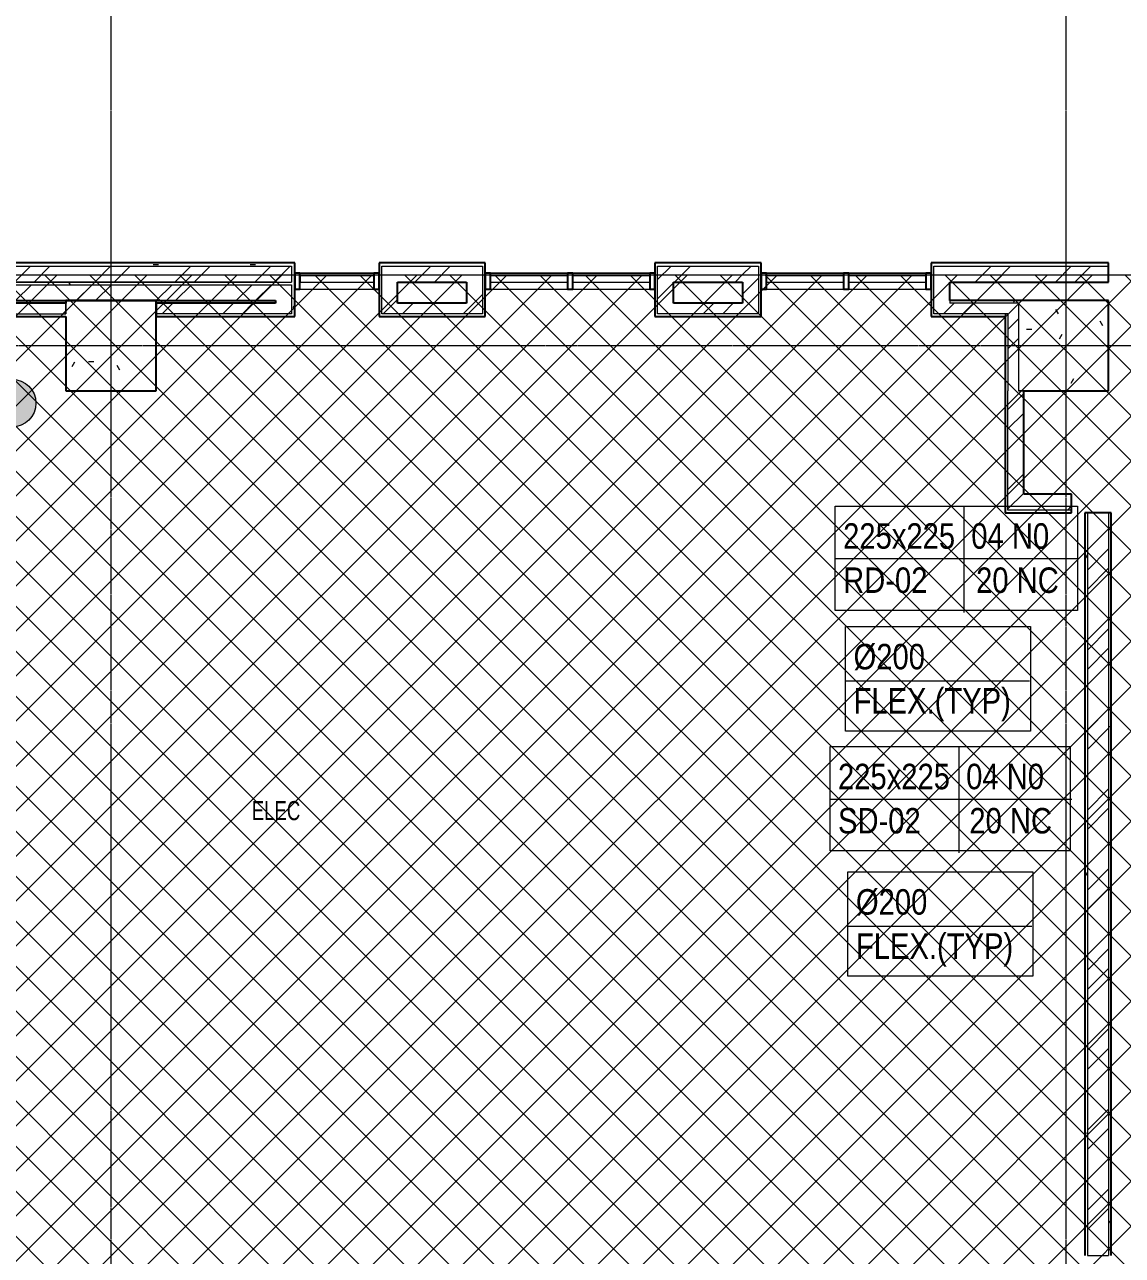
# Model space of a CAD drawing. Header units: inches. Extents: x -83664 to 20107, y -47222 to 19398.
# Drawn here: x -37787 to -27444, y -9340 to 2262 of the extents above; entities that cross this region are included whole.
import ezdxf

# ---------------------------------------------------------------- set-up
doc = ezdxf.new("R2010")
doc.units = ezdxf.units.IN
doc.header["$MEASUREMENT"] = 0
doc.linetypes.add('Grid Line', pattern=[22.225, 12.7, -3.175, 3.175, -3.175])
doc.layers.add('A-DETL', color=7, linetype='Continuous', lineweight=18, true_color=0x00a600)
doc.layers.add('FF ROOM TAG_dwg', color=7, linetype='Continuous', lineweight=9, true_color=0x767676)
for name, color, linetype, lineweight in [('A-DETL-GENF', 7, 'Continuous', 9), ('A-GLAZ-CURT', 7, 'Continuous', 9), ('A-GLAZ-CWMG', 7, 'Continuous', 9), ('A-WALL', 7, 'Continuous', 9), ('A-WALL-PATT', 7, 'Continuous', 25), ('G-ANNO-TEXT', 7, 'Continuous', 9), ('ROOM TAG', 7, 'Continuous', 9), ('S-GRID', 7, 'Continuous', 9)]:
    doc.layers.add(name, color=color, linetype=linetype, lineweight=lineweight)
doc.styles.add('Arial Narrow_20', font='ARIALN.TTF', dxfattribs={"width": 0.85, "height": 4572})
doc.styles.add('Arial Narrow_21', font='ARIALN.TTF', dxfattribs={"height": 240})
pattern_1 = [(0, (0, 0), (1219.2, 304.8), [50.292, -864.108, 50.292, -864.108, -4876.8]), (0, (0, 0), (1219.2, 304.8), [-1828.8, 50.292, -1778.508, 50.292, -864.108, -2133.6]), (0, (0, 0), (1219.2, 304.8), [-4572, 50.292, -559.308, 50.292, -1473.708]), (120, (457.2, 152.4), (-873.56454, 903.4582), [50.292, -864.108, 50.292, -864.108, -4876.8]), (120, (457.2, 152.4), (-873.56454, 903.4582), [-1828.8, 50.292, -1778.508, 50.292, -864.108, -2133.6]), (120, (457.2, 152.4), (-873.56454, 903.4582), [-4572, 50.292, -559.308, 50.292, -1473.708]), (240, (609.6, 762), (-345.63546, -1208.2582), [50.292, -864.108, 50.292, -864.108, -4876.8]), (240, (609.6, 762), (-345.63546, -1208.2582), [-1828.8, 50.292, -1778.508, 50.292, -864.108, -2133.6]), (240, (609.6, 762), (-345.63546, -1208.2582), [-4572, 50.292, -559.308, 50.292, -1473.708])]
pattern_2 = [(45, (0, 0), (-377.1708, 377.1708), []), (45, (0, 571.5), (-377.1708, 377.1708), [])]

# ---------------------------------------------------------------- blocks, each defined once
blk = doc.blocks.new('System Panel - Solid-1052271-FIRST FLOOR AC CONDITIONING LAYOUT - PART A')
at = {"layer": 'A-GLAZ-CURT', "color": 9, "lineweight": 18, "true_color": 0xbbbbbb}
for p, q in [((363, 10), (-363, 10)), ((-363, 10), (-363, -50)), ((363, -50), (363, 10)), ((-363, -50), (363, -50))]:
    blk.add_line(p, q, dxfattribs=at)
at = {"layer": 'A-GLAZ-CURT', "color": 9, "true_color": 0xbbbbbb}
for p, q in [((-363, -50), (-363, 10)), ((363, 10), (-363, 10)), ((363, 10), (363, -50)), ((-363, -50), (363, -50))]:
    blk.add_line(p, q, dxfattribs=at)
blk = doc.blocks.new('Rectangular Mullion - 50 x 150mm-649826-FIRST FLOOR AC CONDITIONING LAYOUT - PART A')
at = {"layer": 'A-GLAZ-CWMG', "color": 9, "true_color": 0xbbbbbb}
for p, q in [((121435, 98291), (121435, 98274)), ((121435, 98274), (121435, 98291)), ((122161, 98291), (121435, 98291)), ((121435, 98291), (122161, 98291)), ((121435, 98274), (121435, 98141)), ((121435, 98141), (121435, 98274)), ((122161, 98291), (122161, 98274)), ((122161, 98274), (122161, 98291)), ((122161, 98274), (122161, 98141)), ((122161, 98141), (122161, 98274)), ((121435, 98141), (122161, 98141)), ((121435, 98141), (122161, 98141))]:
    blk.add_line(p, q, dxfattribs=at)
blk = doc.blocks.new('Rectangular Mullion - 50 x 150mm-V10-FIRST FLOOR AC CONDITIONING LAYOUT - PART A')
at = {"layer": 'A-GLAZ-CWMG', "color": 9, "lineweight": 25, "true_color": 0xbbbbbb}
for p, q in [((-50, 75), (0, 75)), ((-50, 58), (-50, 75)), ((-50, -75), (-50, 58)), ((0, 75), (0, 58)), ((0, 58), (0, -75)), ((0, -75), (-50, -75))]:
    blk.add_line(p, q, dxfattribs=at)
at = {"layer": 'A-GLAZ-CWMG', "color": 9, "true_color": 0xbbbbbb}
for p, q in [((0, 75), (-50, 75)), ((-50, 75), (-50, 58)), ((-50, 58), (-50, -75)), ((0, 58), (0, 75)), ((0, -75), (0, 58)), ((-50, -75), (0, -75))]:
    blk.add_line(p, q, dxfattribs=at)
blk = doc.blocks.new('Rectangular Mullion - 50 x 150mm-V11-FIRST FLOOR AC CONDITIONING LAYOUT - PART A')
at = {"layer": 'A-GLAZ-CWMG', "color": 9, "lineweight": 25, "true_color": 0xbbbbbb}
for p, q in [((0, 75), (-50, 75)), ((-50, 75), (-50, 58)), ((-50, 58), (-50, -75)), ((0, 58), (0, 75)), ((0, -75), (0, 58)), ((-50, -75), (0, -75))]:
    blk.add_line(p, q, dxfattribs=at)
at = {"layer": 'A-GLAZ-CWMG', "color": 9, "true_color": 0xbbbbbb}
for p, q in [((-50, 58), (-50, 75)), ((-50, 75), (0, 75)), ((-50, -75), (-50, 58)), ((0, 75), (0, 58)), ((0, 58), (0, -75)), ((0, -75), (-50, -75))]:
    blk.add_line(p, q, dxfattribs=at)
blk = doc.blocks.new('Rectangular Mullion - 50 x 150mm-V12-FIRST FLOOR AC CONDITIONING LAYOUT - PART A')
at = {"layer": 'A-GLAZ-CWMG', "color": 9, "lineweight": 25, "true_color": 0xbbbbbb}
for p, q in [((-25, 75), (25, 75)), ((-25, 58), (-25, 75)), ((-25, -75), (-25, 58)), ((25, 75), (25, 58)), ((25, 58), (25, -75)), ((25, -75), (-25, -75))]:
    blk.add_line(p, q, dxfattribs=at)
at = {"layer": 'A-GLAZ-CWMG', "color": 9, "true_color": 0xbbbbbb}
for p, q in [((25, 75), (-25, 75)), ((-25, 75), (-25, 58)), ((-25, 58), (-25, -75)), ((25, 58), (25, 75)), ((25, -75), (25, 58)), ((-25, -75), (25, -75))]:
    blk.add_line(p, q, dxfattribs=at)
blk = doc.blocks.new('System Panel - Solid-1052244-FIRST FLOOR AC CONDITIONING LAYOUT - PART A')
at = {"layer": 'A-GLAZ-CURT', "color": 9, "lineweight": 18, "true_color": 0xbbbbbb}
for p, q in [((362, 10), (-362, 10)), ((-362, 10), (-362, -50)), ((362, -50), (362, 10)), ((-362, -50), (362, -50))]:
    blk.add_line(p, q, dxfattribs=at)
at = {"layer": 'A-GLAZ-CURT', "color": 9, "true_color": 0xbbbbbb}
for p, q in [((-362, -50), (-362, 10)), ((362, 10), (-362, 10)), ((362, 10), (362, -50)), ((-362, -50), (362, -50))]:
    blk.add_line(p, q, dxfattribs=at)
blk = doc.blocks.new('Rectangular Mullion - 50 x 150mm-V13-FIRST FLOOR AC CONDITIONING LAYOUT - PART A')
at = {"layer": 'A-GLAZ-CWMG', "color": 9, "true_color": 0xbbbbbb}
for p, q in [((118834, 98291), (118834, 98274)), ((118834, 98274), (118834, 98291)), ((119559, 98291), (118834, 98291)), ((118834, 98291), (119559, 98291)), ((118834, 98274), (118834, 98141)), ((118834, 98141), (118834, 98274)), ((119559, 98291), (119559, 98274)), ((119559, 98274), (119559, 98291)), ((119559, 98274), (119559, 98141)), ((119559, 98141), (119559, 98274)), ((118834, 98141), (119559, 98141)), ((118834, 98141), (119559, 98141))]:
    blk.add_line(p, q, dxfattribs=at)
blk = doc.blocks.new('System Panel - Solid-1052274-FIRST FLOOR AC CONDITIONING LAYOUT - PART A')
at = {"layer": 'A-GLAZ-CURT', "color": 9, "lineweight": 18, "true_color": 0xbbbbbb}
for p, q in [((347.5, 10.5), (-347.5, 10.5)), ((-347.5, 10.5), (-347.5, -49.5)), ((347.5, -49.5), (347.5, 10.5)), ((-347.5, -49.5), (347.5, -49.5))]:
    blk.add_line(p, q, dxfattribs=at)
at = {"layer": 'A-GLAZ-CURT', "color": 9, "true_color": 0xbbbbbb}
for p, q in [((-347.5, -49.5), (-347.5, 10.5)), ((347.5, 10.5), (-347.5, 10.5)), ((347.5, 10.5), (347.5, -49.5)), ((-347.5, -49.5), (347.5, -49.5))]:
    blk.add_line(p, q, dxfattribs=at)
blk = doc.blocks.new('Rectangular Mullion - 50 x 150mm-649811-FIRST FLOOR AC CONDITIONING LAYOUT - PART A')
at = {"layer": 'A-GLAZ-CWMG', "color": 9, "true_color": 0xbbbbbb}
for p, q in [((116264, 98291), (116264, 98274)), ((116264, 98274), (116264, 98291)), ((116959, 98291), (116264, 98291)), ((116264, 98291), (116959, 98291)), ((116264, 98274), (116264, 98141)), ((116264, 98141), (116264, 98274)), ((116959, 98291), (116959, 98274)), ((116959, 98274), (116959, 98291)), ((116959, 98274), (116959, 98141)), ((116959, 98141), (116959, 98274)), ((116264, 98141), (116959, 98141)), ((116264, 98141), (116959, 98141))]:
    blk.add_line(p, q, dxfattribs=at)
blk = doc.blocks.new('SMBZ_Hospital Arch Model_2026_01_29_rvt-1-FIRST FLOOR AC CONDITIONING LAYOUT - PART A')
at = {"layer": 'A-WALL-PATT', "lineweight": 9, "true_color": 0xbbbbbb}
h = blk.add_hatch(dxfattribs=at)
h.set_pattern_fill('FP_13', color=9, style=0, pattern_type=2)
h.set_pattern_definition(pattern_1)
h.paths.add_polyline_path([(109972, 98358), (116184, 98358), (116184, 98388), (105914, 98388), (105914, 98358), (109576, 98358)])
h = blk.add_hatch(dxfattribs=at)
h.set_pattern_fill('FP_13', color=9, style=0, pattern_type=2)
h.set_pattern_definition(pattern_1)
h.paths.add_polyline_path([(116184, 97883), (116214, 97883), (116214, 98388), (116184, 98388), (116184, 97908)])
h = blk.add_hatch(dxfattribs=at)
h.set_pattern_fill('FP_13', color=9, style=0, pattern_type=2)
h.set_pattern_definition(pattern_1)
h.paths.add_polyline_path([(120609, 97883), (120609, 98388), (120584, 98388), (120584, 97883)])
h = blk.add_hatch(dxfattribs=at)
h.set_pattern_fill('FP_13', color=9, style=0, pattern_type=2)
h.set_pattern_definition(pattern_1)
h.paths.add_polyline_path([(122236, 97883), (122236, 98388), (122211, 98388), (122211, 97883)])
h = blk.add_hatch(dxfattribs=at)
h.set_pattern_fill('FP_12', color=9, style=0, pattern_type=2)
h.set_pattern_definition(pattern_2)
h.paths.add_polyline_path([(109576, 98208), (116034, 98208), (116034, 98358), (105884, 98358), (105884, 98208), (109181, 98208)])
h = blk.add_hatch(dxfattribs=at)
h.set_pattern_fill('FP_12', color=9, style=0, pattern_type=2)
h.set_pattern_definition(pattern_2)
h.paths.add_polyline_path([(116034, 97908), (116184, 97908), (116184, 98183), (116034, 98183), (116034, 98008)])
h.paths.add_polyline_path([(116184, 98208), (116184, 98358), (116034, 98358), (116034, 98208)])
h = blk.add_hatch(dxfattribs=at)
h.set_pattern_fill('FP_12', color=9, style=0, pattern_type=2)
h.set_pattern_definition(pattern_2)
h.paths.add_polyline_path([(117034, 97908), (117184, 97908), (117184, 98358), (117034, 98358), (117034, 98274)])
h = blk.add_hatch(dxfattribs=at)
h.set_pattern_fill('FP_12', color=9, style=0, pattern_type=2)
h.set_pattern_definition(pattern_2)
h.paths.add_polyline_path([(117834, 98208), (117834, 98358), (117184, 98358), (117184, 98208)])
h = blk.add_hatch(dxfattribs=at)
h.set_pattern_fill('FP_12', color=9, style=0, pattern_type=2)
h.set_pattern_definition(pattern_2)
h.paths.add_polyline_path([(117883, 97908), (117984, 97908), (117984, 98358), (117834, 98358), (117834, 97908)])
h = blk.add_hatch(dxfattribs=at)
h.set_pattern_fill('FP_12', color=9, style=0, pattern_type=2)
h.set_pattern_definition(pattern_2)
h.paths.add_polyline_path([(119784, 97908), (119784, 98358), (119634, 98358), (119634, 97908)])
h = blk.add_hatch(dxfattribs=at)
h.set_pattern_fill('FP_12', color=9, style=0, pattern_type=2)
h.set_pattern_definition(pattern_2)
h.paths.add_polyline_path([(120434, 98208), (120434, 98358), (119784, 98358), (119784, 98208), (120257, 98208)])
h = blk.add_hatch(dxfattribs=at)
h.set_pattern_fill('FP_12', color=9, style=0, pattern_type=2)
h.set_pattern_definition(pattern_2)
h.paths.add_polyline_path([(120584, 97908), (120584, 98358), (120434, 98358), (120434, 97908)])
h = blk.add_hatch(dxfattribs=at)
h.set_pattern_fill('FP_12', color=9, style=0, pattern_type=2)
h.set_pattern_definition(pattern_2)
h.paths.add_polyline_path([(122386, 97908), (122386, 98358), (122236, 98358), (122236, 97908)])
h = blk.add_hatch(dxfattribs=at)
h.set_pattern_fill('FP_12', color=9, style=0, pattern_type=2)
h.set_pattern_definition(pattern_2)
h.paths.add_polyline_path([(123025, 98208), (123884, 98208), (123884, 98358), (122386, 98358), (122386, 98208), (122630, 98208)])
h = blk.add_hatch(dxfattribs=at)
h.set_pattern_fill('FP_12', color=9, style=0, pattern_type=2)
h.set_pattern_definition(pattern_2)
h.paths.add_polyline_path([(105914, 98033), (116034, 98033), (116034, 98183), (105884, 98183), (105884, 98033)])
h = blk.add_hatch(dxfattribs=at)
h.set_pattern_fill('FP_13', color=9, style=0, pattern_type=2)
h.set_pattern_definition(pattern_1)
h.paths.add_polyline_path([(115510, 98183), (116184, 98183), (116184, 98208), (105914, 98208), (105914, 98183), (113927, 98183)])
h = blk.add_hatch(dxfattribs=at)
h.set_pattern_fill('FP_12', color=9, style=0, pattern_type=2)
h.set_pattern_definition(pattern_2)
h.paths.add_polyline_path([(109834, 97908), (114059, 97908), (114059, 98008), (105909, 98008), (105909, 97908), (109634, 97908)])
h = blk.add_hatch(dxfattribs=at)
h.set_pattern_fill('FP_13', color=9, style=0, pattern_type=2)
h.set_pattern_definition(pattern_1)
h.paths.add_polyline_path([(114059, 97183), (114909, 97183), (114909, 98033), (114059, 98033), (114059, 97799)])
h = blk.add_hatch(dxfattribs=at)
h.set_pattern_fill('FP_12', color=9, style=0, pattern_type=2)
h.set_pattern_definition(pattern_2)
h.paths.add_polyline_path([(114909, 97908), (116034, 97908), (116034, 98008), (114909, 98008)])
h = blk.add_hatch(dxfattribs=at)
h.set_pattern_fill('FP_12', color=9, style=0, pattern_type=2)
h.set_pattern_definition(pattern_2)
h.paths.add_polyline_path([(117834, 97908), (117834, 98008), (117184, 98008), (117184, 97908)])
h = blk.add_hatch(dxfattribs=at)
h.set_pattern_fill('FP_12', color=9, style=0, pattern_type=2)
h.set_pattern_definition(pattern_2)
h.paths.add_polyline_path([(120434, 97908), (120434, 98008), (119784, 98008), (119784, 97908), (120257, 97908)])
h = blk.add_hatch(dxfattribs=at)
h.set_pattern_fill('FP_13', color=9, style=0, pattern_type=2)
h.set_pattern_definition(pattern_1)
h.paths.add_polyline_path([(122386, 98008), (123059, 98008), (123059, 98033), (122386, 98033)])
h = blk.add_hatch(dxfattribs=at)
h.set_pattern_fill('FP_12', color=9, style=0, pattern_type=2)
h.set_pattern_definition(pattern_2)
h.paths.add_polyline_path([(123034, 97908), (123034, 98008), (122386, 98008), (122386, 97908), (123025, 97908)])
h = blk.add_hatch(dxfattribs=at)
h.set_pattern_fill('FP_13', color=9, style=0, pattern_type=2)
h.set_pattern_definition(pattern_1)
h.paths.add_polyline_path([(123059, 97183), (123059, 98008), (123034, 98008), (123034, 97183)])
h = blk.add_hatch(dxfattribs=at)
h.set_pattern_fill('FP_13', color=9, style=0, pattern_type=2)
h.set_pattern_definition(pattern_1)
h.paths.add_polyline_path([(123059, 97183), (123884, 97183), (123884, 98033), (123059, 98033), (123059, 97799)])
h = blk.add_hatch(dxfattribs=at)
h.set_pattern_fill('FP_13', color=9, style=0, pattern_type=2)
h.set_pattern_definition(pattern_1)
h.paths.add_polyline_path([(113927, 97883), (114059, 97883), (114059, 97908), (109859, 97908), (109859, 97883), (110763, 97883)])
h.paths.add_polyline_path([(105909, 97883), (109634, 97883), (109634, 97908), (105909, 97908)])
h = blk.add_hatch(dxfattribs=at)
h.set_pattern_fill('FP_13', color=9, style=0, pattern_type=2)
h.set_pattern_definition(pattern_1)
h.paths.add_polyline_path([(117984, 97883), (117984, 97908), (117034, 97908), (117034, 97883), (117883, 97883)])
h = blk.add_hatch(dxfattribs=at)
h.set_pattern_fill('FP_13', color=9, style=0, pattern_type=2)
h.set_pattern_definition(pattern_1)
h.paths.add_polyline_path([(120434, 97883), (120584, 97883), (120584, 97908), (119634, 97908), (119634, 97883), (120257, 97883)])
h = blk.add_hatch(dxfattribs=at)
h.set_pattern_fill('FP_12', color=9, style=0, pattern_type=2)
h.set_pattern_definition(pattern_2)
h.paths.add_polyline_path([(123034, 97183), (123034, 97908), (122934, 97908), (122934, 97183)])
h = blk.add_hatch(dxfattribs=at)
h.set_pattern_fill('FP_12', color=9, style=0, pattern_type=2)
h.set_pattern_definition(pattern_2)
h.paths.add_polyline_path([(123084, 96058), (123084, 97183), (122934, 97183), (122934, 96058)])
h = blk.add_hatch(dxfattribs=at)
h.set_pattern_fill('FP_12', color=9, style=0, pattern_type=2)
h.set_pattern_definition(pattern_2)
h.paths.add_polyline_path([(123084, 96058), (123534, 96058), (123534, 96208), (123084, 96208)])
h = blk.add_hatch(dxfattribs=at)
h.set_pattern_fill('FP_13', color=9, style=0, pattern_type=2)
h.set_pattern_definition(pattern_1)
h.paths.add_polyline_path([(123659, 89033), (123684, 89033), (123684, 96033), (123659, 96033), (123659, 89609)])
h = blk.add_hatch(dxfattribs=at)
h.set_pattern_fill('FP_12', color=9, style=0, pattern_type=2)
h.set_pattern_definition(pattern_2)
h.paths.add_polyline_path([(123684, 89033), (123884, 89033), (123884, 96033), (123684, 96033), (123684, 89609)])
h = blk.add_hatch(dxfattribs=at)
h.set_pattern_fill('FP_13', color=9, style=0, pattern_type=2)
h.set_pattern_definition(pattern_1)
h.paths.add_polyline_path([(123884, 89033), (123909, 89033), (123909, 96033), (123884, 96033), (123884, 89609)])
h = blk.add_hatch(dxfattribs=at)
h.set_pattern_fill('FP_13', color=9, style=0, pattern_type=2)
h.set_pattern_definition(pattern_1)
h.paths.add_polyline_path([(115634, 89008), (115659, 89008), (115659, 89033), (114884, 89033), (114884, 89008), (115510, 89008)])
at = {"layer": 'A-WALL', "color": 9, "lineweight": 25, "true_color": 0xbbbbbb}
for p, q in [((116034, 98388), (105914, 98388)), ((116184, 98388), (116034, 98388)), ((116214, 98388), (116184, 98388)), ((116214, 98274), (116214, 98388)), ((117009, 98388), (117009, 98274)), ((117034, 98388), (117009, 98388)), ((117184, 98388), (117034, 98388)), ((117834, 98388), (117184, 98388)), ((117984, 98388), (117834, 98388)), ((118009, 98388), (117984, 98388)), ((118009, 98274), (118009, 98388)), ((119609, 98388), (119609, 98274)), ((119634, 98388), (119609, 98388)), ((119784, 98388), (119634, 98388)), ((120434, 98388), (119784, 98388)), ((120584, 98388), (120434, 98388)), ((120609, 98388), (120584, 98388)), ((120609, 98274), (120609, 98388)), ((122211, 98388), (122211, 98274)), ((122236, 98388), (122211, 98388)), ((122386, 98388), (122236, 98388)), ((123884, 98388), (122386, 98388)), ((123884, 98274), (123884, 98388)), ((116214, 97883), (116214, 98274)), ((117009, 98274), (117009, 97883)), ((118009, 97883), (118009, 98274)), ((119609, 98274), (119609, 97883)), ((120609, 97883), (120609, 98274)), ((122211, 98274), (122211, 97883)), ((123884, 98208), (123884, 98274)), ((117184, 98008), (117184, 98208)), ((117184, 98208), (117834, 98208)), ((117834, 98208), (117834, 98008)), ((119784, 98008), (119784, 98208)), ((119784, 98208), (120434, 98208)), ((120434, 98208), (120434, 98008)), ((122386, 98208), (123884, 98208)), ((122386, 98033), (122386, 98208)), ((114059, 98008), (105909, 98008)), ((105914, 98033), (116034, 98033)), ((114909, 98033), (114059, 98033)), ((114059, 98033), (114059, 98008)), ((114909, 97183), (114909, 98033)), ((116034, 98008), (114909, 98008)), ((114909, 98008), (114909, 97883)), ((116034, 98033), (116034, 98008)), ((117834, 98008), (117184, 98008)), ((120434, 98008), (119784, 98008)), ((123059, 98033), (122386, 98033)), ((123884, 98033), (123059, 98033)), ((123884, 97183), (123884, 98033)), ((109859, 97883), (114059, 97883)), ((114059, 97883), (114059, 97183)), ((114909, 97883), (116034, 97883)), ((116034, 97883), (116184, 97883)), ((116184, 97883), (116214, 97883)), ((117009, 97883), (117034, 97883)), ((117034, 97883), (117184, 97883)), ((117184, 97883), (117834, 97883)), ((117834, 97883), (117984, 97883)), ((117984, 97883), (118009, 97883)), ((119609, 97883), (119634, 97883)), ((119634, 97883), (119784, 97883)), ((119784, 97883), (120434, 97883)), ((120434, 97883), (120584, 97883)), ((120584, 97883), (120609, 97883)), ((122211, 97883), (122236, 97883)), ((122236, 97883), (122386, 97883)), ((122386, 97883), (122909, 97883)), ((122909, 97883), (122909, 97183)), ((114059, 97183), (114909, 97183)), ((122909, 97183), (122909, 96033)), ((123084, 97183), (123884, 97183)), ((123084, 96208), (123084, 97183)), ((123534, 96208), (123084, 96208)), ((123534, 96033), (123534, 96208)), ((122909, 96033), (122934, 96033)), ((122934, 96033), (123084, 96033)), ((123084, 96033), (123534, 96033)), ((123909, 96033), (123659, 96033)), ((123659, 96033), (123659, 89033)), ((123909, 89033), (123909, 96033))]:
    blk.add_line(p, q, dxfattribs=at)
at = {"layer": 'A-WALL', "color": 9, "true_color": 0xbbbbbb}
for p, q in [((116034, 98388), (105914, 98388)), ((116184, 98388), (116034, 98388)), ((116034, 98388), (116214, 98388)), ((116214, 98274), (116214, 98388)), ((117009, 98388), (117009, 98274)), ((117009, 98388), (117184, 98388)), ((117834, 98388), (117184, 98388)), ((117834, 98388), (118009, 98388)), ((118009, 98274), (118009, 98388)), ((119609, 98388), (119609, 98274)), ((119609, 98388), (119784, 98388)), ((120434, 98388), (119784, 98388)), ((120434, 98388), (120609, 98388)), ((120609, 98274), (120609, 98388)), ((122211, 98388), (122211, 98274)), ((122211, 98388), (122386, 98388)), ((123884, 98388), (122386, 98388)), ((123884, 98388), (123884, 98274)), ((105914, 98358), (116034, 98358)), ((116034, 98358), (116184, 98358)), ((116184, 98358), (116184, 98274)), ((116184, 98274), (116184, 98208)), ((116214, 97883), (116214, 98274)), ((117009, 98274), (117009, 97883)), ((117034, 98274), (117034, 98358)), ((117034, 98358), (117184, 98358)), ((117034, 97908), (117034, 98274)), ((117184, 98358), (117834, 98358)), ((117834, 98358), (117984, 98358)), ((117984, 98358), (117984, 98274)), ((117984, 98274), (117984, 97908)), ((118009, 97883), (118009, 98274)), ((119609, 98274), (119609, 97883)), ((119634, 98274), (119634, 98358)), ((119634, 98358), (119784, 98358)), ((119634, 97908), (119634, 98274)), ((119784, 98358), (120434, 98358)), ((120434, 98358), (120584, 98358)), ((120584, 98358), (120584, 98274)), ((120584, 98274), (120584, 97908)), ((120609, 97883), (120609, 98274)), ((122211, 98274), (122211, 97883)), ((122236, 98358), (122386, 98358)), ((122236, 98274), (122236, 98358)), ((122236, 97908), (122236, 98274)), ((122386, 98358), (123884, 98358)), ((123884, 98274), (123884, 98208)), ((105914, 98208), (116034, 98208)), ((105914, 98208), (116034, 98208)), ((116034, 98208), (105914, 98208)), ((116034, 98208), (105914, 98208)), ((105914, 98183), (116034, 98183)), ((116034, 98208), (116184, 98208)), ((116034, 98183), (116184, 98183)), ((116184, 98183), (116184, 97908)), ((117184, 98008), (117184, 98208)), ((117184, 98208), (117834, 98208)), ((117834, 98208), (117834, 98008)), ((119784, 98008), (119784, 98208)), ((119784, 98208), (120434, 98208)), ((120434, 98208), (120434, 98008)), ((122386, 98208), (123884, 98208)), ((122386, 98033), (122386, 98208)), ((114059, 98008), (105909, 98008)), ((105914, 98033), (116034, 98033)), ((114059, 98008), (114059, 98033)), ((114059, 98033), (114909, 98033)), ((114059, 98008), (114059, 97908)), ((114059, 97908), (114059, 98008)), ((114909, 98033), (114909, 97183)), ((114909, 97883), (114909, 98008)), ((116034, 98008), (114909, 98008)), ((116034, 98033), (116034, 98008)), ((117834, 98008), (117184, 98008)), ((120434, 98008), (119784, 98008)), ((122386, 98033), (122386, 98008)), ((123059, 98033), (122386, 98033)), ((123034, 98008), (122386, 98008)), ((123034, 98008), (123034, 97908)), ((123059, 98033), (123884, 98033)), ((123884, 98033), (123884, 97183)), ((109859, 97908), (114059, 97908)), ((109859, 97883), (114059, 97883)), ((114059, 97183), (114059, 97883)), ((116034, 97908), (114909, 97908)), ((114909, 97883), (116034, 97883)), ((116184, 97908), (116034, 97908)), ((116214, 97883), (116034, 97883)), ((117184, 97883), (117009, 97883)), ((117184, 97908), (117034, 97908)), ((117834, 97908), (117184, 97908)), ((117184, 97883), (117834, 97883)), ((117984, 97908), (117834, 97908)), ((118009, 97883), (117834, 97883)), ((119784, 97883), (119609, 97883)), ((119784, 97908), (119634, 97908)), ((120434, 97908), (119784, 97908)), ((119784, 97883), (120434, 97883)), ((120584, 97908), (120434, 97908)), ((120609, 97883), (120434, 97883)), ((122386, 97883), (122211, 97883)), ((122386, 97908), (122236, 97908)), ((122909, 97908), (122386, 97908)), ((122386, 97883), (122909, 97883)), ((122934, 97908), (122909, 97908)), ((122909, 97908), (122934, 97908)), ((122909, 97908), (122909, 97883)), ((122909, 97883), (122909, 97183)), ((122934, 97908), (122934, 97883)), ((122934, 97883), (122934, 97183)), ((123034, 97908), (123034, 97883)), ((123034, 97883), (123034, 97183)), ((114909, 97183), (114059, 97183)), ((122909, 97183), (122909, 96033)), ((122934, 96058), (122934, 97183)), ((123059, 97183), (123034, 97183)), ((123034, 97183), (123059, 97183)), ((123059, 97183), (123084, 97183)), ((123084, 97183), (123059, 97183)), ((123884, 97183), (123084, 97183)), ((123084, 96208), (123084, 97183)), ((123534, 96208), (123084, 96208)), ((123534, 96208), (123534, 96033)), ((123084, 96033), (122909, 96033)), ((123084, 96058), (122934, 96058)), ((123534, 96058), (123084, 96058)), ((123084, 96033), (123534, 96033)), ((123659, 96033), (123909, 96033)), ((123659, 96033), (123659, 89033)), ((123684, 96033), (123684, 89033)), ((123884, 96033), (123884, 89033)), ((123909, 89033), (123909, 96033)), ((123684, 89033), (123884, 89033))]:
    blk.add_line(p, q, dxfattribs=at)
at = {"layer": 'A-GLAZ-CURT', "color": 9, "lineweight": 9, "true_color": 0xbbbbbb, "rotation": 180}
for name, p in [('System Panel - Solid-1052274-FIRST FLOOR AC CONDITIONING LAYOUT - PART A', (116612, 98216)), ('System Panel - Solid-1052244-FIRST FLOOR AC CONDITIONING LAYOUT - PART A', (118422, 98216)), ('System Panel - Solid-1052244-FIRST FLOOR AC CONDITIONING LAYOUT - PART A', (119197, 98216)), ('System Panel - Solid-1052271-FIRST FLOOR AC CONDITIONING LAYOUT - PART A', (121022, 98216)), ('System Panel - Solid-1052271-FIRST FLOOR AC CONDITIONING LAYOUT - PART A', (121798, 98216))]:
    blk.add_blockref(name, p, dxfattribs=at)
at = {"layer": 'A-GLAZ-CWMG', "color": 9, "lineweight": 9, "true_color": 0xbbbbbb, "extrusion": (0, 0, -1)}
for name, p in [('Rectangular Mullion - 50 x 150mm-V10-FIRST FLOOR AC CONDITIONING LAYOUT - PART A', (-116214, 98216)), ('Rectangular Mullion - 50 x 150mm-V10-FIRST FLOOR AC CONDITIONING LAYOUT - PART A', (-118009, 98216)), ('Rectangular Mullion - 50 x 150mm-V12-FIRST FLOOR AC CONDITIONING LAYOUT - PART A', (-118809, 98216)), ('Rectangular Mullion - 50 x 150mm-V10-FIRST FLOOR AC CONDITIONING LAYOUT - PART A', (-120609, 98216)), ('Rectangular Mullion - 50 x 150mm-V12-FIRST FLOOR AC CONDITIONING LAYOUT - PART A', (-121410, 98216))]:
    blk.add_blockref(name, p, dxfattribs=at)
at = {"layer": 'A-GLAZ-CWMG', "color": 9, "lineweight": 9, "true_color": 0xbbbbbb}
for name, p in [('Rectangular Mullion - 50 x 150mm-649811-FIRST FLOOR AC CONDITIONING LAYOUT - PART A', (0, 0)), ('Rectangular Mullion - 50 x 150mm-V11-FIRST FLOOR AC CONDITIONING LAYOUT - PART A', (117009, 98216)), ('Rectangular Mullion - 50 x 150mm-V13-FIRST FLOOR AC CONDITIONING LAYOUT - PART A', (-775, 0)), ('Rectangular Mullion - 50 x 150mm-V13-FIRST FLOOR AC CONDITIONING LAYOUT - PART A', (0, 0)), ('Rectangular Mullion - 50 x 150mm-V11-FIRST FLOOR AC CONDITIONING LAYOUT - PART A', (119609, 98216)), ('Rectangular Mullion - 50 x 150mm-649826-FIRST FLOOR AC CONDITIONING LAYOUT - PART A', (-776, 0)), ('Rectangular Mullion - 50 x 150mm-649826-FIRST FLOOR AC CONDITIONING LAYOUT - PART A', (0, 0)), ('Rectangular Mullion - 50 x 150mm-V11-FIRST FLOOR AC CONDITIONING LAYOUT - PART A', (122211, 98216))]:
    blk.add_blockref(name, p, dxfattribs=at)
blk = doc.blocks.new('FF ROOM TAG_dwg-8877209-FIRST FLOOR AC CONDITIONING LAYOUT - PART A')
at = {"layer": 'ROOM TAG', "insert": (954317, 2253453), "char_height": 4572, "width": 13631.85, "attachment_point": 2, "line_spacing_factor": 0.974696, "style": 'Arial Narrow_20'}
blk.add_mtext('ELEC', dxfattribs=at)

msp = doc.modelspace()

# ---------------------------------------------------------------- hatches: boundary and pattern name
at = {"layer": 'A-DETL-GENF', "true_color": 0xff0000}
h = msp.add_hatch(dxfattribs=at)
h.set_pattern_fill('FP_59', color=1, style=0, pattern_type=2)
h.set_pattern_definition([(45, (-151456.65, -98372.2), (-212.13203, 212.13203), []), (135, (-151456.65, -98372.2), (-212.13203, -212.13203), [])])
h.paths.add_polyline_path([(-62993, -37189.5), (-27297.3, -37189.5), (-27297.3, -98.4), (-62993, -98.4), (-62993, -33333)])
at = {"layer": 'G-ANNO-TEXT'}
h = msp.add_hatch(color=256, dxfattribs=at)
edge = h.paths.add_edge_path()
edge.add_arc((-37906, -1305.7), 225, 0, 360)

# ---------------------------------------------------------------- linework, layer by layer
at = {"layer": 'A-DETL', "color": 1, "lineweight": 9, "true_color": 0xff0000}
msp.add_line((-27297.3, -98.4), (-62993, -98.4), dxfattribs=at)
at = {"layer": 'A-DETL', "color": 7, "lineweight": 9}
for p, q in [((-28937.5, -2278.5), (-28937.5, -3278.5)), ((-30150.4, -2770.5), (-27870.4, -2770.5)), ((-30058.1, -3923.3), (-28318.1, -3923.3)), ((-28985.8, -4545.9), (-28985.8, -5545.9)), ((-30198.7, -5038), (-27918.7, -5038)), ((-30035.8, -6235.6), (-28295.8, -6235.6))]:
    msp.add_line(p, q, dxfattribs=at)
at = {"layer": 'G-ANNO-TEXT', "flags": 128}
for points in [[(-30149.6, -2275.6), (-27866.6, -2275.6), (-27866.6, -3259.6), (-30149.6, -3259.6)], [(-30051.3, -3412.8), (-28308.4, -3412.8), (-28308.4, -4396.8), (-30051.3, -4396.8)], [(-30197.9, -4543), (-27934.4, -4543), (-27934.4, -5527), (-30197.9, -5527)], [(-30029.1, -5725), (-28286.1, -5725), (-28286.1, -6709), (-30029.1, -6709)]]:
    msp.add_lwpolyline(points, close=True, dxfattribs=at)
at = {"layer": 'G-ANNO-TEXT'}
msp.add_circle((-37906, -1305.7), 225, dxfattribs=at)
at = {"layer": 'S-GRID', "color": 254, "linetype": 'Grid Line', "true_color": 0xdcdcdc}
for p, q in [((-36972.3, -44103.7), (-36972.3, 15149.1)), ((-27972.3, -44103.7), (-27972.3, 15149.1)), ((20106.7, -764.5), (-81517, -764.5))]:
    msp.add_line(p, q, dxfattribs=at)

# ---------------------------------------------------------------- block references
at = {"lineweight": 5}
msp.add_blockref('SMBZ_Hospital Arch Model_2026_01_29_rvt-1-FIRST FLOOR AC CONDITIONING LAYOUT - PART A', (-151456.7, -98372.2), dxfattribs=at)
at = {"layer": 'FF ROOM TAG_dwg', "color": 7, "xscale": 0.03937007874015915, "yscale": 0.03937007874015915, "zscale": 0.03937007874015915}
msp.add_blockref('FF ROOM TAG_dwg-8877209-FIRST FLOOR AC CONDITIONING LAYOUT - PART A', (-72990.3, -93775.4), dxfattribs=at)
msp.add_blockref('FF ROOM TAG_dwg-8877209-FIRST FLOOR AC CONDITIONING LAYOUT - PART A', (-72990.3, -93775.4), dxfattribs=at)
msp.add_blockref('FF ROOM TAG_dwg-8877209-FIRST FLOOR AC CONDITIONING LAYOUT - PART A', (-72990.3, -93775.4), dxfattribs=at)
msp.add_blockref('FF ROOM TAG_dwg-8877209-FIRST FLOOR AC CONDITIONING LAYOUT - PART A', (-72990.3, -93775.4), dxfattribs=at)
msp.add_blockref('FF ROOM TAG_dwg-8877209-FIRST FLOOR AC CONDITIONING LAYOUT - PART A', (-72990.3, -93775.4), dxfattribs=at)

# ---------------------------------------------------------------- texts
at = {"layer": 'G-ANNO-TEXT', "char_height": 240, "attachment_point": 1, "style": 'Arial Narrow_21'}
for s, insert, width in [('225x225  04 N0', (-30074.6, -2438), 2441.138), ('RD-02      20 NC', (-30074.6, -2854.7), 2573.417), ('Ø200', (-29976.3, -3575.2), 841.772), ('FLEX.(TYP)', (-29976.3, -3991.9), 1875.949), ('225x225  04 N0', (-30122.9, -4705.4), 2441.138), ('SD-02      20 NC', (-30122.9, -5122.1), 2549.366), ('Ø200', (-29954.1, -5887.4), 841.772), ('FLEX.(TYP)', (-29954.1, -6304.2), 1875.949)]:
    msp.add_mtext(s, dxfattribs=dict(at, insert=insert, width=width))

doc.saveas('drawing.dxf')
